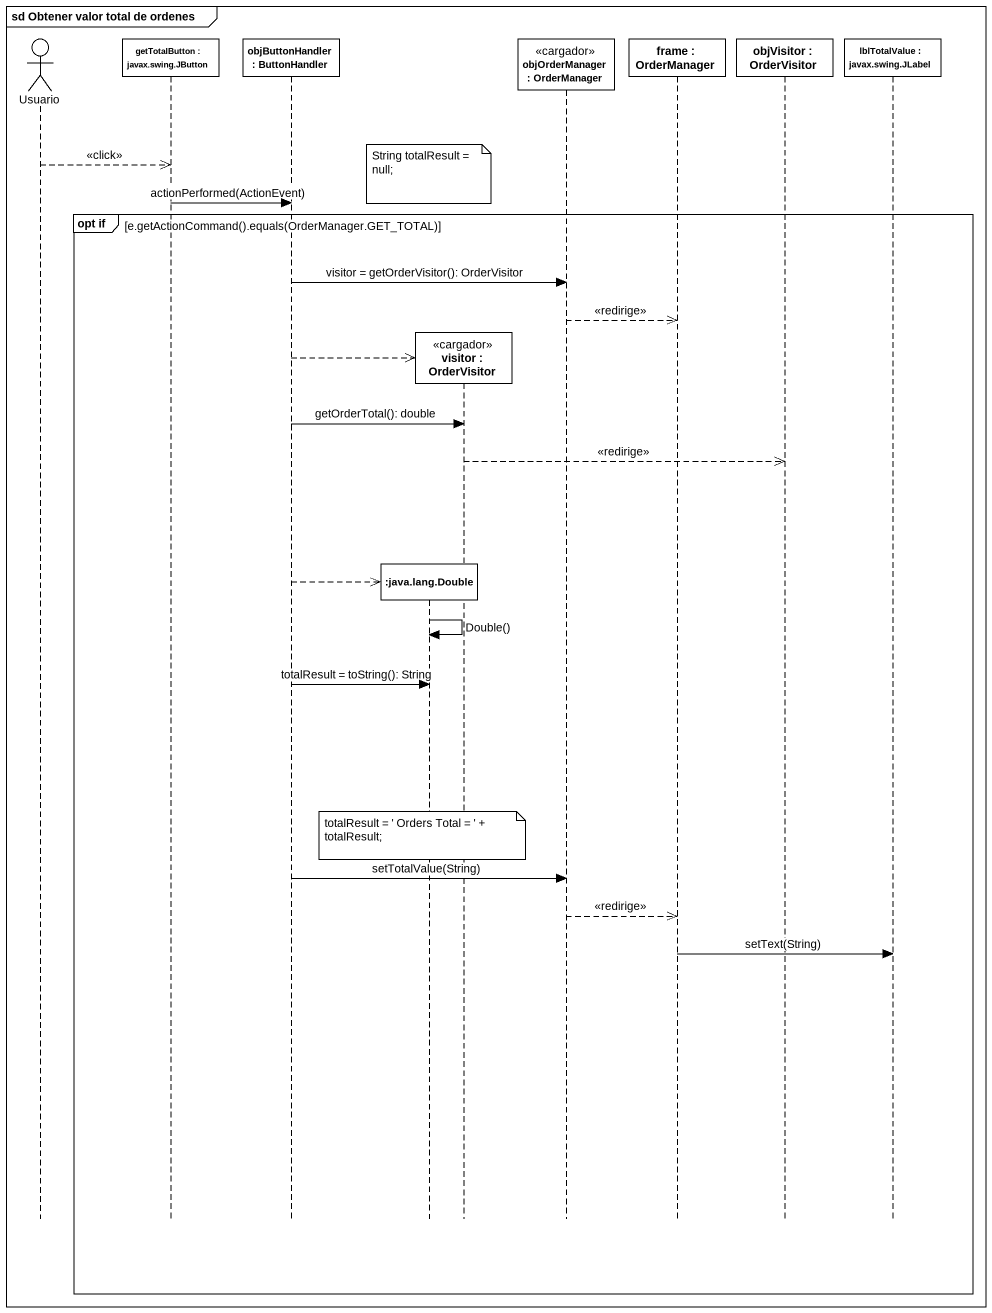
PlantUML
@startuml
mainframe sd Obtener valor total de ordenes
hide footbox
actor Usuario
participant "getTotalButton : javax.swing.JButton" as getTotalButton
participant "objButtonHandler : ButtonHandler" as objButtonHandler
participant ":java.lang.Double" as java_lang_Double
participant "visitor : OrderVisitor" as visitor <<cargador>>
participant "objOrderManager : OrderManager" as objOrderManager <<cargador>>
participant "frame : OrderManager" as frame_
participant "objVisitor : OrderVisitor" as objVisitor
participant "lblTotalValue : javax.swing.JLabel" as lblTotalValue

Usuario -->> getTotalButton : <<click>>
note over java_lang_Double : String totalResult = null;
getTotalButton -> objButtonHandler : actionPerformed(ActionEvent)
group opt if [e.getActionCommand().equals(OrderManager.GET_TOTAL)]
  objButtonHandler -> objOrderManager : visitor = getOrderVisitor(): OrderVisitor
  objOrderManager -->> frame_ : <<redirige>>
  objButtonHandler -->> visitor **
  objButtonHandler -> visitor : getOrderTotal(): double
  visitor -->> objVisitor : <<redirige>>
  objButtonHandler -->> java_lang_Double **
  java_lang_Double -> java_lang_Double : Double()
  objButtonHandler -> java_lang_Double : totalResult = toString(): String
  note over java_lang_Double : totalResult = ' Orders Total = ' + totalResult;
  objButtonHandler -> objOrderManager : setTotalValue(String)
  objOrderManager -->> frame_ : <<redirige>>
  frame_ -> lblTotalValue : setText(String)
end
@enduml
